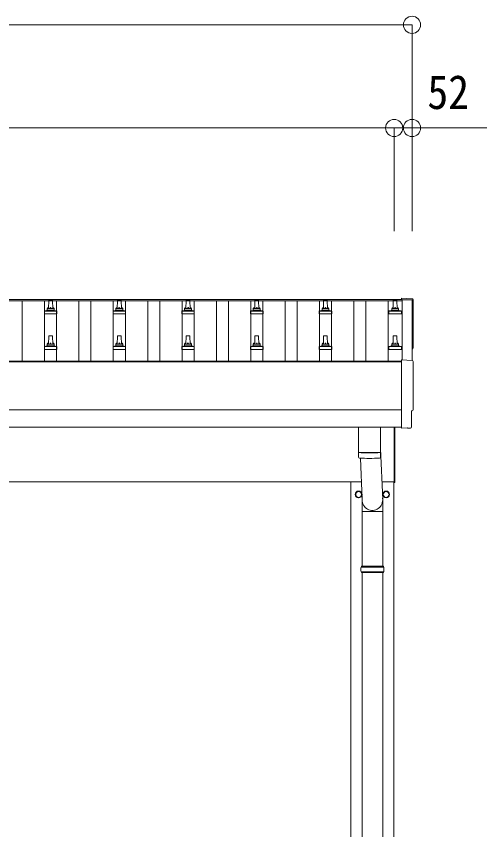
# Model space of a CAD drawing. Units: millimetres at full size, sheet at 1:50; details may follow other scales. Extents: x -14053 to 14053, y -9700 to 9700.
# Drawn here: x -3824 to -2455, y 2261 to 4628 of the extents above; entities that cross this region are included whole.
import ezdxf
from ezdxf.enums import TextEntityAlignment as Align

# ---------------------------------------------------------------- set-up
doc = ezdxf.new("R2010")
doc.units = ezdxf.units.MM
doc.header["$LTSCALE"] = 50
doc.header["$PDMODE"] = 32
doc.header["$PDSIZE"] = 50
for name, color, linetype, lineweight in [('0-2_建具', 4, 'Continuous', 9), ('0-6_手摺', 5, 'Continuous', 5), ('0-8_外構', 6, 'Continuous', 9), ('0-9_敷地', 7, 'Continuous', 9)]:
    doc.layers.add(name, color=color, linetype=linetype, lineweight=lineweight)
doc.layers.add('E-8_ﾚｲﾔ232', color=7, linetype='Continuous')
doc.styles.add('ＭＳ ゴシック', font='')
doc.styles.get('ＭＳ ゴシック').set_extended_font_data('MS Gothic')

msp = doc.modelspace()

# ---------------------------------------------------------------- linework, layer by layer
at = {"layer": '0-2_建具'}
for p, q in [((-2701.46, 3800.26), (-5724.46, 3800.26)), ((-2701.46, 3803.85), (-5701.96, 3803.85)), ((-3806.96, 3624.23), (-3806.96, 3800.26)), ((-3741.96, 3624.23), (-3741.96, 3800.26)), ((-3706.96, 3624.23), (-3706.96, 3800.26)), ((-3641.96, 3624.23), (-3641.96, 3800.26)), ((-3606.96, 3624.23), (-3606.96, 3800.26)), ((-3541.96, 3624.23), (-3541.96, 3800.26)), ((-3506.96, 3624.23), (-3506.96, 3800.26)), ((-3441.96, 3624.23), (-3441.96, 3800.26)), ((-3406.96, 3624.23), (-3406.96, 3800.26)), ((-3341.96, 3624.23), (-3341.96, 3800.26)), ((-3306.96, 3624.23), (-3306.96, 3800.26)), ((-3241.96, 3624.23), (-3241.96, 3800.26)), ((-3206.96, 3624.23), (-3206.96, 3800.26)), ((-3141.96, 3624.23), (-3141.96, 3800.26)), ((-3106.96, 3624.23), (-3106.96, 3800.26)), ((-3041.96, 3624.23), (-3041.96, 3800.26)), ((-3006.96, 3624.23), (-3006.96, 3800.26)), ((-2941.96, 3624.23), (-2941.96, 3800.26)), ((-2906.96, 3624.23), (-2906.96, 3800.26)), ((-2841.96, 3624.23), (-2841.96, 3800.26)), ((-2806.96, 3624.23), (-2806.96, 3800.26)), ((-2741.96, 3624.23), (-2741.96, 3800.26)), ((-2701.46, 3803.85), (-2701.46, 3800.26)), ((-2701.46, 3802.88), (-2701.46, 3628.36)), ((-2672.46, 3802.88), (-2701.46, 3802.88)), ((-2672.46, 3626.84), (-2672.46, 3802.88)), ((-2703.46, 3624.23), (-5701.96, 3624.23)), ((-2703.46, 3622.35), (-5701.96, 3622.35)), ((-5701.96, 3482.46), (-2703.46, 3482.46)), ((-2703.46, 3432.63), (-5701.96, 3432.63)), ((-2724.46, 3271.03), (-2724.46, 3432.53)), ((-2722.46, 3432.53), (-2722.46, 3271.03)), ((-2703.46, 3430.61), (-2703.46, 3429.61)), ((-2683.83, 3429.61), (-2676.91, 3429.97)), ((-5709.46, 3273.53), (-2820.13, 3273.53)), ((-2850.46, 418.53), (-2850.46, 3273.53)), ((-2760.21, 3273.53), (-2724.46, 3273.53)), ((-2725.46, 3273.53), (-2725.46, 418.53)), ((-2724.46, 3271.03), (-2722.46, 3271.03)), ((-2819.36, 3236.78), (-2819.46, 3236.78)), ((-2819.36, 3236.28), (-2819.46, 3236.28)), ((-2756.56, 3236.78), (-2756.46, 3236.78)), ((-2756.56, 3236.28), (-2756.46, 3236.28))]:
    msp.add_line(p, q, dxfattribs=at)
for points in [[(-2671.89, 3806.24), (-2703.46, 3807.9), (-2703.46, 3803.85)], [(-2671.89, 3626.81), (-2703.46, 3628.46), (-2703.46, 3430.61)], [(-2674.07, 3432.96), (-2674.07, 3479.99), (-2673.47, 3479.99)], [(-2684.57, 3429.88), (-2685.23, 3430.51), (-2703.46, 3429.6)]]:
    msp.add_lwpolyline(points, dxfattribs=at)
for points in [[(-2827.96, 3246.35), (-2836.46, 3241.44), (-2836.46, 3231.63), (-2827.96, 3226.72), (-2819.46, 3231.63), (-2819.46, 3241.44)], [(-2747.96, 3246.35), (-2739.46, 3241.44), (-2739.46, 3231.63), (-2747.96, 3226.72), (-2756.46, 3231.63), (-2756.46, 3241.44)]]:
    msp.add_lwpolyline(points, close=True, dxfattribs=at)
for centre, radius in [((-2827.96, 3236.53), 10), ((-2827.96, 3236.53), 8.5), ((-2747.96, 3236.53), 10), ((-2747.96, 3236.53), 8.5)]:
    msp.add_circle(centre, radius, dxfattribs=at)
for centre, start, end in [((-2827.96, 3236.53), 111.25399, 128.74601), ((-2827.96, 3236.53), 51.25399, 68.74601), ((-2747.96, 3236.53), 111.25399, 128.74601), ((-2747.96, 3236.53), 51.25399, 68.74601), ((-2827.96, 3236.53), 171.25399, 188.74601), ((-2827.96, 3236.53), 231.25399, 248.74601), ((-2827.96, 3236.53), 291.25399, 308.74601), ((-2827.96, 3236.53), 1.66581, 8.74601), ((-2827.96, 3236.53), 351.25399, 358.33419), ((-2747.96, 3236.53), 171.25399, 178.33419), ((-2747.96, 3236.53), 181.66581, 188.74601), ((-2747.96, 3236.53), 231.25399, 248.74601), ((-2747.96, 3236.53), 291.25399, 308.74601), ((-2747.96, 3236.53), 351.25399, 8.74601)]:
    msp.add_arc(centre, 8.6, start, end, dxfattribs=at)
for centre, major_axis, ratio, start_param, end_param in [((-2672.04, 3803.25), (3, 0), 0.99863, 6.2683889, 7.8016218), ((2093.82, 3732.82), (-4763.38, 0), 0.99863, 6.2683889, 6.2976778), ((-2673.47, 3663.82), (4.41, 0), 0.99863, 4.9411535, 6.2976778), ((-2672.04, 3623.82), (3, 0), 0.99863, 6.2683889, 7.8016218), ((2093.82, 3553.39), (-4763.38, 0), 0.99863, 6.2683889, 6.2976778), ((-2673.47, 3484.39), (4.41, 0), 0.99863, 4.712389, 6.2976778), ((-2677.07, 3432.97), (2.18, -2.07), 0.9974, 5.5252311, 7.0411395), ((-2683.88, 3430.61), (0.727, -0.69), 0.9974, 4.712389, 5.5252311)]:
    msp.add_ellipse(centre, major_axis=major_axis, ratio=ratio, start_param=start_param, end_param=end_param, dxfattribs=at)
at = {"layer": '0-6_手摺'}
for p, q in [((-3729.73, 3800.85), (-3730.46, 3777.33)), ((-3720.19, 3801.83), (-3728.73, 3801.83)), ((-3718.46, 3777.33), (-3719.19, 3800.85)), ((-3529.73, 3800.85), (-3530.46, 3777.33)), ((-3520.19, 3801.83), (-3528.73, 3801.83)), ((-3518.46, 3777.33), (-3519.19, 3800.85)), ((-3329.73, 3800.85), (-3330.46, 3777.33)), ((-3320.19, 3801.83), (-3328.73, 3801.83)), ((-3318.46, 3777.33), (-3319.19, 3800.85)), ((-3129.73, 3800.85), (-3130.46, 3777.33)), ((-3120.19, 3801.83), (-3128.73, 3801.83)), ((-3118.46, 3777.33), (-3119.19, 3800.85)), ((-2929.73, 3800.85), (-2930.46, 3777.33)), ((-2920.19, 3801.83), (-2928.73, 3801.83)), ((-2918.46, 3777.33), (-2919.19, 3800.85)), ((-2726.98, 3800.85), (-2727.71, 3777.33)), ((-2717.44, 3801.83), (-2725.98, 3801.83)), ((-2715.71, 3777.33), (-2716.44, 3800.85)), ((-3742.71, 3761.83), (-3742.71, 3769.54)), ((-3706.59, 3770.33), (-3742.33, 3770.33)), ((-3741.94, 3770.51), (-3735.22, 3772.14)), ((-3714.08, 3772.33), (-3734.84, 3772.33)), ((-3734.46, 3773.11), (-3734.46, 3777.33)), ((-3715.46, 3777.33), (-3733.46, 3777.33)), ((-3714.46, 3773.11), (-3714.46, 3777.33)), ((-3706.97, 3770.51), (-3713.69, 3772.14)), ((-3706.21, 3761.83), (-3706.21, 3769.54)), ((-3542.71, 3761.83), (-3542.71, 3769.54)), ((-3506.59, 3770.33), (-3542.33, 3770.33)), ((-3541.94, 3770.51), (-3535.22, 3772.14)), ((-3514.08, 3772.33), (-3534.84, 3772.33)), ((-3534.46, 3773.11), (-3534.46, 3777.33)), ((-3515.46, 3777.33), (-3533.46, 3777.33)), ((-3514.46, 3773.11), (-3514.46, 3777.33)), ((-3506.97, 3770.51), (-3513.69, 3772.14)), ((-3506.21, 3761.83), (-3506.21, 3769.54)), ((-3342.71, 3761.83), (-3342.71, 3769.54)), ((-3306.59, 3770.33), (-3342.33, 3770.33)), ((-3341.94, 3770.51), (-3335.22, 3772.14)), ((-3314.08, 3772.33), (-3334.84, 3772.33)), ((-3334.46, 3773.11), (-3334.46, 3777.33)), ((-3315.46, 3777.33), (-3333.46, 3777.33)), ((-3314.46, 3773.11), (-3314.46, 3777.33)), ((-3306.97, 3770.51), (-3313.69, 3772.14)), ((-3306.21, 3761.83), (-3306.21, 3769.54)), ((-3142.71, 3761.83), (-3142.71, 3769.54)), ((-3106.59, 3770.33), (-3142.33, 3770.33)), ((-3141.94, 3770.51), (-3135.22, 3772.14)), ((-3114.08, 3772.33), (-3134.84, 3772.33)), ((-3134.46, 3773.11), (-3134.46, 3777.33)), ((-3115.46, 3777.33), (-3133.46, 3777.33)), ((-3114.46, 3773.11), (-3114.46, 3777.33)), ((-3106.97, 3770.51), (-3113.69, 3772.14)), ((-3106.21, 3761.83), (-3106.21, 3769.54)), ((-2942.71, 3761.83), (-2942.71, 3769.54)), ((-2906.59, 3770.33), (-2942.33, 3770.33)), ((-2941.94, 3770.51), (-2935.22, 3772.14)), ((-2914.08, 3772.33), (-2934.84, 3772.33)), ((-2934.46, 3773.11), (-2934.46, 3777.33)), ((-2915.46, 3777.33), (-2933.46, 3777.33)), ((-2914.46, 3773.11), (-2914.46, 3777.33)), ((-2906.97, 3770.51), (-2913.69, 3772.14)), ((-2906.21, 3761.83), (-2906.21, 3769.54)), ((-2739.96, 3761.83), (-2739.96, 3769.54)), ((-2703.84, 3770.33), (-2739.58, 3770.33)), ((-2739.19, 3770.51), (-2732.47, 3772.14)), ((-2711.33, 3772.33), (-2732.09, 3772.33)), ((-2731.71, 3773.11), (-2731.71, 3777.33)), ((-2712.71, 3777.33), (-2730.71, 3777.33)), ((-2711.71, 3773.11), (-2711.71, 3777.33)), ((-2704.22, 3770.51), (-2710.94, 3772.14)), ((-2703.46, 3761.83), (-2703.46, 3769.54)), ((-3742.71, 3761.83), (-3706.21, 3761.83)), ((-3542.71, 3761.83), (-3506.21, 3761.83)), ((-3342.71, 3761.83), (-3306.21, 3761.83)), ((-3142.71, 3761.83), (-3106.21, 3761.83)), ((-2942.71, 3761.83), (-2906.21, 3761.83)), ((-2739.96, 3761.83), (-2703.46, 3761.83)), ((-3729.73, 3697.52), (-3730.46, 3673.99)), ((-3720.19, 3698.49), (-3728.73, 3698.49)), ((-3718.46, 3673.99), (-3719.19, 3697.52)), ((-3529.73, 3697.52), (-3530.46, 3673.99)), ((-3520.19, 3698.49), (-3528.73, 3698.49)), ((-3518.46, 3673.99), (-3519.19, 3697.52)), ((-3329.73, 3697.52), (-3330.46, 3673.99)), ((-3320.19, 3698.49), (-3328.73, 3698.49)), ((-3318.46, 3673.99), (-3319.19, 3697.52)), ((-3129.73, 3697.52), (-3130.46, 3673.99)), ((-3120.19, 3698.49), (-3128.73, 3698.49)), ((-3118.46, 3673.99), (-3119.19, 3697.52)), ((-2929.73, 3697.52), (-2930.46, 3673.99)), ((-2920.19, 3698.49), (-2928.73, 3698.49)), ((-2918.46, 3673.99), (-2919.19, 3697.52)), ((-2726.98, 3697.52), (-2727.71, 3673.99)), ((-2717.44, 3698.49), (-2725.98, 3698.49)), ((-2715.71, 3673.99), (-2716.44, 3697.52)), ((-3741.94, 3667.18), (-3735.22, 3668.81)), ((-3714.08, 3668.99), (-3734.84, 3668.99)), ((-3734.46, 3669.78), (-3734.46, 3673.99)), ((-3715.46, 3673.99), (-3733.46, 3673.99)), ((-3714.46, 3669.78), (-3714.46, 3673.99)), ((-3706.97, 3667.18), (-3713.69, 3668.81)), ((-3541.94, 3667.18), (-3535.22, 3668.81)), ((-3514.08, 3668.99), (-3534.84, 3668.99)), ((-3534.46, 3669.78), (-3534.46, 3673.99)), ((-3515.46, 3673.99), (-3533.46, 3673.99)), ((-3514.46, 3669.78), (-3514.46, 3673.99)), ((-3506.97, 3667.18), (-3513.69, 3668.81)), ((-3341.94, 3667.18), (-3335.22, 3668.81)), ((-3314.08, 3668.99), (-3334.84, 3668.99)), ((-3334.46, 3669.78), (-3334.46, 3673.99)), ((-3315.46, 3673.99), (-3333.46, 3673.99)), ((-3314.46, 3669.78), (-3314.46, 3673.99)), ((-3306.97, 3667.18), (-3313.69, 3668.81)), ((-3141.94, 3667.18), (-3135.22, 3668.81)), ((-3114.08, 3668.99), (-3134.84, 3668.99)), ((-3134.46, 3669.78), (-3134.46, 3673.99)), ((-3115.46, 3673.99), (-3133.46, 3673.99)), ((-3114.46, 3669.78), (-3114.46, 3673.99)), ((-3106.97, 3667.18), (-3113.69, 3668.81)), ((-2941.94, 3667.18), (-2935.22, 3668.81)), ((-2914.08, 3668.99), (-2934.84, 3668.99)), ((-2934.46, 3669.78), (-2934.46, 3673.99)), ((-2915.46, 3673.99), (-2933.46, 3673.99)), ((-2914.46, 3669.78), (-2914.46, 3673.99)), ((-2906.97, 3667.18), (-2913.69, 3668.81)), ((-2739.19, 3667.18), (-2732.47, 3668.81)), ((-2711.33, 3668.99), (-2732.09, 3668.99)), ((-2731.71, 3669.78), (-2731.71, 3673.99)), ((-2712.71, 3673.99), (-2730.71, 3673.99)), ((-2711.71, 3669.78), (-2711.71, 3673.99)), ((-2704.22, 3667.18), (-2710.94, 3668.81)), ((-3742.71, 3658.49), (-3742.71, 3666.21)), ((-3742.71, 3658.49), (-3706.21, 3658.49)), ((-3706.59, 3666.99), (-3742.33, 3666.99)), ((-3706.21, 3658.49), (-3706.21, 3666.21)), ((-3542.71, 3658.49), (-3542.71, 3666.21)), ((-3542.71, 3658.49), (-3506.21, 3658.49)), ((-3506.59, 3666.99), (-3542.33, 3666.99)), ((-3506.21, 3658.49), (-3506.21, 3666.21)), ((-3342.71, 3658.49), (-3342.71, 3666.21)), ((-3342.71, 3658.49), (-3306.21, 3658.49)), ((-3306.59, 3666.99), (-3342.33, 3666.99)), ((-3306.21, 3658.49), (-3306.21, 3666.21)), ((-3142.71, 3658.49), (-3142.71, 3666.21)), ((-3142.71, 3658.49), (-3106.21, 3658.49)), ((-3106.59, 3666.99), (-3142.33, 3666.99)), ((-3106.21, 3658.49), (-3106.21, 3666.21)), ((-2942.71, 3658.49), (-2942.71, 3666.21)), ((-2942.71, 3658.49), (-2906.21, 3658.49)), ((-2906.59, 3666.99), (-2942.33, 3666.99)), ((-2906.21, 3658.49), (-2906.21, 3666.21)), ((-2739.96, 3658.49), (-2739.96, 3666.21)), ((-2739.96, 3658.49), (-2703.46, 3658.49)), ((-2703.84, 3666.99), (-2739.58, 3666.99)), ((-2703.46, 3658.49), (-2703.46, 3666.21))]:
    msp.add_line(p, q, dxfattribs=at)
for centre, radius, start, end in [((-3728.73, 3800.83), 1, 90, 178.60509), ((-3720.19, 3800.83), 1, 1.39491, 90), ((-3528.73, 3800.83), 1, 90, 178.60509), ((-3520.19, 3800.83), 1, 1.39491, 90), ((-3328.73, 3800.83), 1, 90, 178.60509), ((-3320.19, 3800.83), 1, 1.39491, 90), ((-3128.73, 3800.83), 1, 90, 178.60509), ((-3120.19, 3800.83), 1, 1.39491, 90), ((-2928.73, 3800.83), 1, 90, 178.60509), ((-2920.19, 3800.83), 1, 1.39491, 90), ((-2725.98, 3800.83), 1, 90, 178.60509), ((-2717.44, 3800.83), 1, 1.39491, 90), ((-3741.71, 3769.54), 1, 103.62699, 180), ((-3735.46, 3773.11), 1, 283.62699, 0), ((-3730.37, 3776.69), 4.13, 90, 171.17633), ((-3733.46, 3776.33), 1, 90, 180), ((-3721.13, 3777.33), 4.83, 133.60282, 180), ((-3727.79, 3777.33), 4.83, 0, 46.39718), ((-3718.54, 3776.69), 4.13, 8.82367, 90), ((-3715.46, 3776.33), 1, 0, 90), ((-3713.46, 3773.11), 1, 180, 256.37301), ((-3707.21, 3769.54), 1, 0, 76.37301), ((-3541.71, 3769.54), 1, 103.62699, 180), ((-3535.46, 3773.11), 1, 283.62699, 0), ((-3530.37, 3776.69), 4.13, 90, 171.17633), ((-3533.46, 3776.33), 1, 90, 180), ((-3521.13, 3777.33), 4.83, 133.60282, 180), ((-3527.79, 3777.33), 4.83, 0, 46.39718), ((-3518.54, 3776.69), 4.13, 8.82367, 90), ((-3515.46, 3776.33), 1, 0, 90), ((-3513.46, 3773.11), 1, 180, 256.37301), ((-3507.21, 3769.54), 1, 0, 76.37301), ((-3341.71, 3769.54), 1, 103.62699, 180), ((-3335.46, 3773.11), 1, 283.62699, 0), ((-3330.37, 3776.69), 4.13, 90, 171.17633), ((-3333.46, 3776.33), 1, 90, 180), ((-3321.13, 3777.33), 4.83, 133.60282, 180), ((-3327.79, 3777.33), 4.83, 0, 46.39718), ((-3318.54, 3776.69), 4.13, 8.82367, 90), ((-3315.46, 3776.33), 1, 0, 90), ((-3313.46, 3773.11), 1, 180, 256.37301), ((-3307.21, 3769.54), 1, 0, 76.37301), ((-3141.71, 3769.54), 1, 103.62699, 180), ((-3135.46, 3773.11), 1, 283.62699, 0), ((-3130.37, 3776.69), 4.13, 90, 171.17633), ((-3133.46, 3776.33), 1, 90, 180), ((-3121.13, 3777.33), 4.83, 133.60282, 180), ((-3127.79, 3777.33), 4.83, 0, 46.39718), ((-3118.54, 3776.69), 4.13, 8.82367, 90), ((-3115.46, 3776.33), 1, 0, 90), ((-3113.46, 3773.11), 1, 180, 256.37301), ((-3107.21, 3769.54), 1, 0, 76.37301), ((-2941.71, 3769.54), 1, 103.62699, 180), ((-2935.46, 3773.11), 1, 283.62699, 0), ((-2930.37, 3776.69), 4.13, 90, 171.17633), ((-2933.46, 3776.33), 1, 90, 180), ((-2921.13, 3777.33), 4.83, 133.60282, 180), ((-2927.79, 3777.33), 4.83, 0, 46.39718), ((-2918.54, 3776.69), 4.13, 8.82367, 90), ((-2915.46, 3776.33), 1, 0, 90), ((-2913.46, 3773.11), 1, 180, 256.37301), ((-2907.21, 3769.54), 1, 0, 76.37301), ((-2738.96, 3769.54), 1, 103.62699, 180), ((-2732.71, 3773.11), 1, 283.62699, 0), ((-2727.62, 3776.69), 4.13, 90, 171.17633), ((-2730.71, 3776.33), 1, 90, 180), ((-2718.38, 3777.33), 4.83, 133.60282, 180), ((-2725.04, 3777.33), 4.83, 0, 46.39718), ((-2715.79, 3776.69), 4.13, 8.82367, 90), ((-2712.71, 3776.33), 1, 0, 90), ((-2710.71, 3773.11), 1, 180, 256.37301), ((-2704.46, 3769.54), 1, 0, 76.37301), ((-3728.73, 3697.49), 1, 90, 178.60509), ((-3720.19, 3697.49), 1, 1.39491, 90), ((-3528.73, 3697.49), 1, 90, 178.60509), ((-3520.19, 3697.49), 1, 1.39491, 90), ((-3328.73, 3697.49), 1, 90, 178.60509), ((-3320.19, 3697.49), 1, 1.39491, 90), ((-3128.73, 3697.49), 1, 90, 178.60509), ((-3120.19, 3697.49), 1, 1.39491, 90), ((-2928.73, 3697.49), 1, 90, 178.60509), ((-2920.19, 3697.49), 1, 1.39491, 90), ((-2725.98, 3697.49), 1, 90, 178.60509), ((-2717.44, 3697.49), 1, 1.39491, 90), ((-3735.46, 3669.78), 1, 283.62699, 0), ((-3730.37, 3673.36), 4.13, 90, 171.17633), ((-3733.46, 3672.99), 1, 90, 180), ((-3721.13, 3673.99), 4.83, 133.60282, 180), ((-3727.79, 3673.99), 4.83, 0, 46.39718), ((-3718.54, 3673.36), 4.13, 8.82367, 90), ((-3715.46, 3672.99), 1, 0, 90), ((-3713.46, 3669.78), 1, 180, 256.37301), ((-3535.46, 3669.78), 1, 283.62699, 0), ((-3530.37, 3673.36), 4.13, 90, 171.17633), ((-3533.46, 3672.99), 1, 90, 180), ((-3521.13, 3673.99), 4.83, 133.60282, 180), ((-3527.79, 3673.99), 4.83, 0, 46.39718), ((-3518.54, 3673.36), 4.13, 8.82367, 90), ((-3515.46, 3672.99), 1, 0, 90), ((-3513.46, 3669.78), 1, 180, 256.37301), ((-3335.46, 3669.78), 1, 283.62699, 0), ((-3330.37, 3673.36), 4.13, 90, 171.17633), ((-3333.46, 3672.99), 1, 90, 180), ((-3321.13, 3673.99), 4.83, 133.60282, 180), ((-3327.79, 3673.99), 4.83, 0, 46.39718), ((-3318.54, 3673.36), 4.13, 8.82367, 90), ((-3315.46, 3672.99), 1, 0, 90), ((-3313.46, 3669.78), 1, 180, 256.37301), ((-3135.46, 3669.78), 1, 283.62699, 0), ((-3130.37, 3673.36), 4.13, 90, 171.17633), ((-3133.46, 3672.99), 1, 90, 180), ((-3121.13, 3673.99), 4.83, 133.60282, 180), ((-3127.79, 3673.99), 4.83, 0, 46.39718), ((-3118.54, 3673.36), 4.13, 8.82367, 90), ((-3115.46, 3672.99), 1, 0, 90), ((-3113.46, 3669.78), 1, 180, 256.37301), ((-2935.46, 3669.78), 1, 283.62699, 0), ((-2930.37, 3673.36), 4.13, 90, 171.17633), ((-2933.46, 3672.99), 1, 90, 180), ((-2921.13, 3673.99), 4.83, 133.60282, 180), ((-2927.79, 3673.99), 4.83, 0, 46.39718), ((-2918.54, 3673.36), 4.13, 8.82367, 90), ((-2915.46, 3672.99), 1, 0, 90), ((-2913.46, 3669.78), 1, 180, 256.37301), ((-2732.71, 3669.78), 1, 283.62699, 0), ((-2727.62, 3673.36), 4.13, 90, 171.17633), ((-2730.71, 3672.99), 1, 90, 180), ((-2718.38, 3673.99), 4.83, 133.60282, 180), ((-2725.04, 3673.99), 4.83, 0, 46.39718), ((-2715.79, 3673.36), 4.13, 8.82367, 90), ((-2712.71, 3672.99), 1, 0, 90), ((-2710.71, 3669.78), 1, 180, 256.37301), ((-3741.71, 3666.21), 1, 103.62699, 180), ((-3707.21, 3666.21), 1, 0, 76.37301), ((-3541.71, 3666.21), 1, 103.62699, 180), ((-3507.21, 3666.21), 1, 0, 76.37301), ((-3341.71, 3666.21), 1, 103.62699, 180), ((-3307.21, 3666.21), 1, 0, 76.37301), ((-3141.71, 3666.21), 1, 103.62699, 180), ((-3107.21, 3666.21), 1, 0, 76.37301), ((-2941.71, 3666.21), 1, 103.62699, 180), ((-2907.21, 3666.21), 1, 0, 76.37301), ((-2738.96, 3666.21), 1, 103.62699, 180), ((-2704.46, 3666.21), 1, 0, 76.37301)]:
    msp.add_arc(centre, radius, start, end, dxfattribs=at)
at = {"layer": '0-8_外構'}
for p, q in [((-5724.46, 4302.85), (-2724.46, 4302.85)), ((-2724.46, 4302.85), (-2724.46, 4002.85)), ((-2724.46, 4302.85), (-2672.46, 4302.85)), ((-2672.46, 4302.85), (-2672.46, 4002.85)), ((-2455.06, 4302.85), (-2672.46, 4302.85))]:
    msp.add_line(p, q, dxfattribs=at)
msp.add_lwpolyline([(-11176.46, 4602.85), (-2672.46, 4602.85), (-2672.46, 4002.85)], dxfattribs=at)
for p in [(-2672.46, 4602.85), (-2724.46, 4302.85), (-2672.46, 4302.85)]:
    msp.add_point(p, dxfattribs=at)
at = {"layer": '0-9_敷地'}
for p, q in [((-2828.46, 3432.53), (-2828.46, 3359.48)), ((-2764.46, 3432.53), (-2764.46, 3359.48)), ((-2764.46, 3369.06), (-2757.9, 3221.49)), ((-2828.49, 3358.48), (-2828.26, 3345.5)), ((-2823.98, 3359.2), (-2823.97, 3358.2)), ((-2822.92, 3342.2), (-2818.02, 3221.49)), ((-2768.93, 3359.2), (-2768.95, 3358.2)), ((-2764.66, 3345.5), (-2764.43, 3358.48)), ((-2818.11, 3186.83), (-2818.11, 3221.49)), ((-2757.81, 3186.83), (-2757.81, 3221.49)), ((-2818.11, 3186.83), (-2787.96, 3186.83)), ((-2817.96, 3186.83), (-2817.96, 3027.53)), ((-2757.81, 3186.83), (-2787.96, 3186.83)), ((-2757.96, 3186.83), (-2757.96, 3027.53)), ((-2820.96, 3025.53), (-2754.96, 3025.53)), ((-2820.96, 3011.53), (-2754.96, 3011.53)), ((-2819.96, 3027.53), (-2755.96, 3027.53)), ((-2819.96, 3027.53), (-2819.96, 3025.53)), ((-2819.96, 3009.53), (-2819.96, 3011.53)), ((-2819.96, 3009.53), (-2755.96, 3009.53)), ((-2817.96, 3009.53), (-2817.96, 2077.53)), ((-2757.96, 3009.53), (-2757.96, 2077.53)), ((-2755.96, 3027.53), (-2755.96, 3025.53)), ((-2755.96, 3009.53), (-2755.96, 3011.53))]:
    msp.add_line(p, q, dxfattribs=at)
for centre, radius, start, end in [((-2796.46, 3839.21), 480.8, 266.18381, 273.81619), ((-2796.46, 3838.21), 480.8, 266.18381, 273.81619), ((-2824.84, 3345.73), 3.43, 183.90213, 262.99006), ((-2796.45, 3861.2), 519.67, 266.82198, 273.17643), ((-2768.08, 3345.73), 3.43, 277.08355, 356.08693), ((-2772.21, 3018.53), 49.25, 171.82876, 180.00002), ((-2772.21, 3018.53), 49.25, 180.00002, 188.17127), ((-2803.71, 3018.53), 49.25, 359.99998, 8.17124), ((-2803.71, 3018.53), 49.25, 351.82873, 359.99998)]:
    msp.add_arc(centre, radius, start, end, dxfattribs=at)
msp.add_ellipse((-2787.96, 3221.49), major_axis=(0, -31.56), ratio=0.952301, start_param=4.712389, end_param=7.9831455, dxfattribs=at)

# ---------------------------------------------------------------- texts
at = {"layer": 'E-8_ﾚｲﾔ232', "style": 'ＭＳ ゴシック', "width": 0.9}
msp.add_text('52', height=98.97, dxfattribs=at).set_placement((-2627.85, 4328.3), align=Align.BOTTOM_LEFT)

doc.saveas('drawing.dxf')
